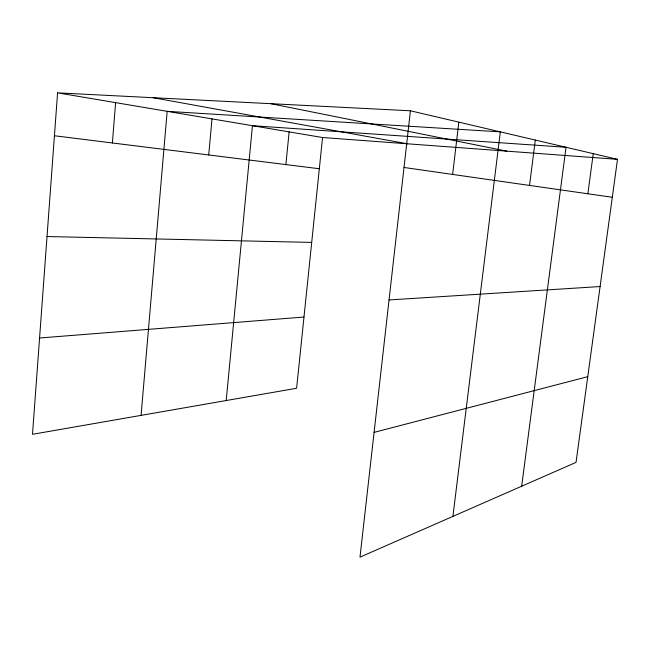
<?xml version="1.0" encoding="UTF-8"?>
<svg xmlns="http://www.w3.org/2000/svg" width="650" height="650" viewBox="0 0 650 650"><rect width="100%" height="100%" fill="white"/><g stroke="black" fill="none" stroke-linecap="round" stroke-linejoin="round"><path stroke-width="0.97" d="M57.582 92.853L32.5 434.298L296.611 388.261L322.562 137.524L57.582 92.853L410.426 110.784L617.5 159.339L576.03 462.378L359.986 557.148L410.426 110.784M112.385 142.976L115.611 102.635M141.074 415.374L167.172 111.329L500.321 131.869L452.912 516.384M208.723 154.968L211.998 118.885M226.2 400.538L252.452 125.702L566.036 147.274L521.674 486.224M285.878 164.58L289.136 131.885M452.628 174.428L458.827 122.135M529.531 185.429L535.308 140.067M587.868 193.781L593.247 153.652M374.083 432.38L587.762 376.667M39.577 338.008L303.989 317.029M389.049 299.951L600.096 286.544M47.028 236.535L311.707 242.401M322.562 137.524L617.5 159.339M54.429 135.752L319.329 168.74M404.016 167.472L612.308 197.275M153.14 97.711L407.436 143.796M271.017 103.699L506.854 151.157"/></g></svg>
